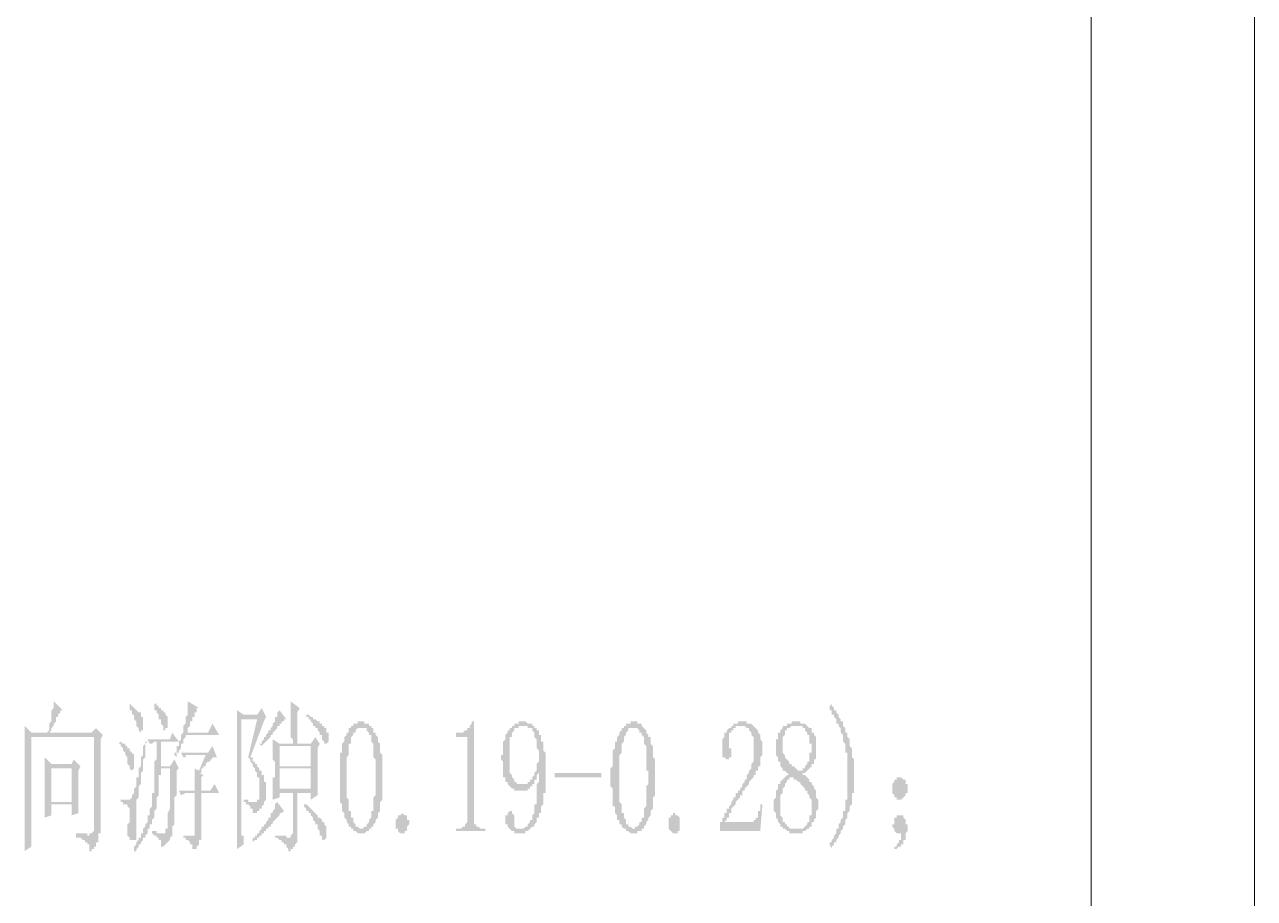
# Model space of a CAD drawing. Header units: millimetres. Extents: x 0 to 275, y 0 to 194.
# Drawn here: x 240.41 to 275.34, y 75.22 to 100.02 of the extents above; entities that cross this region are included whole.
import ezdxf

# ---------------------------------------------------------------- set-up
doc = ezdxf.new("R2010")
doc.units = ezdxf.units.MM

msp = doc.modelspace()

# ---------------------------------------------------------------- hatches: boundary and pattern name
h = msp.add_hatch(color=0)
h.paths.add_polyline_path([(241.173, 78.909333), (241.7445, 78.909333), (241.7445, 77.956833), (241.173, 77.956833)])
h.paths.add_polyline_path([(241.8715, 77.067833), (241.8715, 76.940833), (241.935, 76.940833), (241.9985, 76.940833), (242.062, 76.877333), (242.1255, 76.877333), (242.1255, 76.813833), (242.189, 76.813833), (242.189, 76.750333), (242.2525, 76.750333), (242.2525, 76.686833), (242.2525, 76.623333), (242.2525, 76.559833), (242.316, 76.559833), (242.316, 76.623333), (242.3795, 76.623333), (242.3795, 76.686833), (242.443, 76.686833), (242.443, 76.750333), (242.443, 76.813833), (242.5065, 76.813833), (242.5065, 76.877333), (242.5065, 76.940833), (242.5065, 77.004333), (242.5065, 77.067833), (242.57, 77.067833), (242.57, 77.131333), (242.57, 79.734833), (242.6335, 79.861833), (242.443, 80.052333), (242.316, 79.925333), (241.1095, 79.925333), (241.173, 79.988833), (241.173, 80.052333), (241.2365, 80.115833), (241.2365, 80.179333), (241.3, 80.242833), (241.3, 80.306333), (241.3, 80.369833), (241.3635, 80.369833), (241.3635, 80.433333), (241.427, 80.496833), (241.427, 80.560333), (241.4905, 80.560333), (241.2365, 80.814333), (241.2365, 80.750833), (241.2365, 80.687333), (241.2365, 80.623833), (241.173, 80.560333), (241.173, 80.496833), (241.173, 80.433333), (241.173, 80.369833), (241.173, 80.306333), (241.173, 80.242833), (241.1095, 80.179333), (241.1095, 80.115833), (241.1095, 80.052333), (241.1095, 79.988833), (241.046, 79.925333), (240.6015, 79.925333), (240.411, 80.115833), (240.411, 80.052333), (240.411, 79.988833), (240.411, 79.925333), (240.411, 79.861833), (240.411, 79.798333), (240.411, 79.734833), (240.411, 79.671333), (240.411, 79.607833), (240.411, 79.544333), (240.411, 79.480833), (240.411, 79.417333), (240.411, 79.353833), (240.411, 77.385333), (240.411, 77.321833), (240.411, 77.258333), (240.411, 77.194833), (240.411, 77.131333), (240.411, 77.067833), (240.411, 77.004333), (240.411, 76.940833), (240.411, 76.877333), (240.411, 76.813833), (240.411, 76.750333), (240.411, 76.686833), (240.411, 76.623333), (240.411, 76.559833), (240.6015, 76.686833), (240.6015, 79.798333), (242.3795, 79.798333), (242.3795, 77.258333), (242.3795, 77.194833), (242.3795, 77.131333), (242.316, 77.067833), (242.2525, 77.067833), (242.2525, 77.004333), (242.189, 77.004333), (242.189, 77.067833), (242.1255, 77.067833), (242.062, 77.067833), (241.9985, 77.067833), (241.935, 77.067833)])
h.paths.add_polyline_path([(241.935, 78.083833), (241.935, 78.845833), (241.9985, 78.972833), (241.808, 79.163333), (241.7445, 79.036333), (241.173, 79.036333), (240.9825, 79.226833), (240.9825, 79.163333), (240.9825, 79.099833), (240.9825, 79.036333), (240.9825, 78.972833), (240.9825, 78.909333), (240.9825, 78.845833), (240.9825, 78.782333), (240.9825, 78.718833), (240.9825, 78.655333), (240.9825, 78.591833), (240.9825, 78.528333), (240.9825, 78.464833), (240.9825, 78.401333), (240.9825, 78.337833), (240.9825, 78.274333), (240.9825, 78.210833), (240.9825, 78.147333), (240.9825, 78.083833), (240.9825, 78.020333), (240.9825, 77.956833), (240.9825, 77.893333), (240.9825, 77.829833), (240.9825, 77.766333), (240.9825, 77.702833), (240.9825, 77.639333), (240.9825, 77.575833), (240.9825, 77.512333), (241.173, 77.575833), (241.173, 77.893333), (241.7445, 77.893333), (241.7445, 77.575833), (241.935, 77.639333), (241.935, 77.702833), (241.935, 77.766333), (241.935, 77.829833), (241.935, 77.893333), (241.935, 77.956833), (241.935, 78.020333)])
h = msp.add_hatch(color=0)
h.paths.add_polyline_path([(244.094, 80.687333), (244.094, 80.623833), (244.094, 80.560333), (244.1575, 80.560333), (244.1575, 80.496833), (244.221, 80.433333), (244.221, 80.369833), (244.221, 80.306333), (244.2845, 80.306333), (244.2845, 80.242833), (244.2845, 80.179333), (244.348, 80.115833), (244.348, 80.052333), (244.348, 79.988833), (244.4115, 79.988833), (244.4115, 80.052333), (244.475, 80.052333), (244.475, 80.115833), (244.475, 80.179333), (244.475, 80.242833), (244.475, 80.306333), (244.475, 80.369833), (244.4115, 80.433333), (244.4115, 80.496833), (244.348, 80.496833), (244.348, 80.560333), (244.2845, 80.560333), (244.2845, 80.623833), (244.221, 80.623833), (244.221, 80.687333), (244.1575, 80.687333), (244.1575, 80.750833), (244.094, 80.750833)])
h.paths.add_polyline_path([(244.602, 79.925333), (244.5385, 79.734833), (243.9035, 79.734833), (243.967, 79.607833), (244.0305, 79.607833), (244.094, 79.671333), (244.1575, 79.671333), (244.1575, 79.607833), (244.1575, 79.544333), (244.1575, 79.480833), (244.1575, 79.417333), (244.1575, 79.353833), (244.1575, 79.290333), (244.1575, 79.226833), (244.1575, 79.163333), (244.094, 79.099833), (244.094, 79.036333), (244.094, 78.972833), (244.094, 78.909333), (244.094, 78.845833), (244.094, 78.782333), (244.094, 78.718833), (244.094, 78.655333), (244.094, 78.591833), (244.094, 78.528333), (244.094, 78.464833), (244.094, 78.401333), (244.094, 78.337833), (244.094, 78.274333), (244.094, 78.210833), (244.0305, 78.210833), (244.0305, 78.147333), (244.0305, 78.083833), (244.0305, 78.020333), (244.0305, 77.956833), (244.0305, 77.893333), (244.0305, 77.829833), (243.967, 77.766333), (243.967, 77.702833), (243.967, 77.639333), (243.967, 77.575833), (243.9035, 77.575833), (243.9035, 77.512333), (243.9035, 77.448833), (243.9035, 77.385333), (243.84, 77.321833), (243.84, 77.258333), (243.7765, 77.194833), (243.7765, 77.131333), (243.7765, 77.067833), (243.713, 77.067833), (243.713, 77.004333), (243.713, 76.940833), (243.6495, 76.940833), (243.6495, 76.877333), (243.586, 76.813833), (243.586, 76.750333), (243.5225, 76.686833), (243.5225, 76.623333), (243.5225, 76.559833), (243.586, 76.559833), (243.586, 76.623333), (243.6495, 76.686833), (243.6495, 76.750333), (243.713, 76.750333), (243.713, 76.813833), (243.7765, 76.877333), (243.7765, 76.940833), (243.84, 76.940833), (243.84, 77.004333), (243.9035, 77.067833), (243.9035, 77.131333), (243.9035, 77.194833), (243.967, 77.194833), (243.967, 77.258333), (243.967, 77.321833), (244.0305, 77.321833), (244.0305, 77.385333), (244.0305, 77.448833), (244.094, 77.512333), (244.094, 77.575833), (244.094, 77.639333), (244.094, 77.702833), (244.1575, 77.766333), (244.1575, 77.829833), (244.1575, 77.893333), (244.1575, 77.956833), (244.1575, 78.020333), (244.1575, 78.083833), (244.221, 78.147333), (244.221, 78.210833), (244.221, 78.274333), (244.221, 78.337833), (244.221, 78.401333), (244.221, 78.464833), (244.221, 78.528333), (244.221, 78.591833), (244.221, 78.655333), (244.221, 78.718833), (244.2845, 78.718833), (244.2845, 78.782333), (244.2845, 78.845833), (244.2845, 78.909333), (244.5385, 78.909333), (244.5385, 78.845833), (244.5385, 78.782333), (244.5385, 78.718833), (244.5385, 78.655333), (244.5385, 78.591833), (244.5385, 78.528333), (244.5385, 78.464833), (244.5385, 78.401333), (244.5385, 78.337833), (244.5385, 78.274333), (244.5385, 78.210833), (244.5385, 78.147333), (244.5385, 78.083833), (244.5385, 78.020333), (244.5385, 77.956833), (244.5385, 77.893333), (244.5385, 77.829833), (244.5385, 77.766333), (244.475, 77.639333), (244.475, 77.575833), (244.475, 77.512333), (244.475, 77.448833), (244.475, 77.385333), (244.475, 77.321833), (244.475, 77.258333), (244.475, 77.194833), (244.4115, 77.194833), (244.4115, 77.131333), (244.4115, 77.067833), (244.348, 77.067833), (244.2845, 77.067833), (244.221, 77.067833), (244.1575, 77.067833), (244.1575, 77.131333), (244.094, 77.131333), (244.0305, 77.131333), (244.0305, 77.067833), (244.094, 77.004333), (244.1575, 77.004333), (244.1575, 76.940833), (244.221, 76.940833), (244.221, 76.877333), (244.2845, 76.877333), (244.2845, 76.813833), (244.2845, 76.750333), (244.2845, 76.686833), (244.348, 76.686833), (244.4115, 76.750333), (244.475, 76.813833), (244.5385, 76.877333), (244.5385, 76.940833), (244.602, 77.004333), (244.602, 77.067833), (244.602, 77.131333), (244.602, 77.194833), (244.602, 77.258333), (244.6655, 77.321833), (244.6655, 77.385333), (244.6655, 77.448833), (244.6655, 77.512333), (244.6655, 77.575833), (244.6655, 77.639333), (244.6655, 77.702833), (244.6655, 77.766333), (244.6655, 77.829833), (244.6655, 77.893333), (244.6655, 77.956833), (244.6655, 78.020333), (244.6655, 78.083833), (244.729, 78.147333), (244.729, 78.210833), (244.729, 78.274333), (244.729, 78.401333), (244.729, 78.464833), (244.729, 78.528333), (244.729, 78.591833), (244.729, 78.655333), (244.729, 78.718833), (244.729, 78.845833), (244.7925, 78.909333), (244.6655, 79.163333), (244.5385, 78.972833), (244.2845, 78.972833), (244.2845, 79.036333), (244.2845, 79.099833), (244.2845, 79.163333), (244.2845, 79.226833), (244.2845, 79.290333), (244.2845, 79.353833), (244.2845, 79.417333), (244.2845, 79.480833), (244.2845, 79.544333), (244.2845, 79.607833), (244.2845, 79.671333), (244.7925, 79.671333)])
h.paths.add_polyline_path([(244.9195, 77.004333), (244.9195, 76.940833), (244.983, 76.940833), (244.983, 76.877333), (245.0465, 76.877333), (245.11, 76.813833), (245.11, 76.750333), (245.1735, 76.750333), (245.1735, 76.686833), (245.1735, 76.623333), (245.237, 76.623333), (245.3005, 76.623333), (245.3005, 76.686833), (245.364, 76.750333), (245.364, 76.813833), (245.364, 76.877333), (245.4275, 76.877333), (245.4275, 76.940833), (245.4275, 77.004333), (245.4275, 77.067833), (245.4275, 78.210833), (245.9355, 78.210833), (245.8085, 78.464833), (245.6815, 78.274333), (245.4275, 78.274333), (245.4275, 78.655333), (245.491, 78.718833), (245.364, 78.782333), (245.4275, 78.782333), (245.4275, 78.845833), (245.4275, 78.909333), (245.491, 78.909333), (245.491, 78.972833), (245.5545, 78.972833), (245.5545, 79.036333), (245.618, 79.099833), (245.6815, 79.099833), (245.6815, 79.163333), (245.745, 79.163333), (245.745, 79.226833), (245.8085, 79.226833), (245.872, 79.226833), (245.745, 79.544333), (245.618, 79.353833), (244.856, 79.353833), (244.9195, 79.226833), (244.983, 79.226833), (244.983, 79.290333), (245.0465, 79.290333), (245.11, 79.290333), (245.1735, 79.290333), (245.5545, 79.290333), (245.364, 78.845833), (245.237, 78.909333), (245.237, 78.845833), (245.237, 78.782333), (245.237, 78.718833), (245.237, 78.655333), (245.237, 78.591833), (245.237, 78.528333), (245.237, 78.464833), (245.237, 78.401333), (245.237, 78.337833), (245.237, 78.274333), (244.7925, 78.274333), (244.856, 78.147333), (244.983, 78.210833), (245.237, 78.210833), (245.237, 77.131333), (245.237, 77.067833), (245.237, 77.004333), (245.1735, 77.004333), (245.11, 77.004333), (245.0465, 77.004333), (244.983, 77.004333)])
h.paths.add_polyline_path([(244.6655, 79.290333), (244.729, 79.226833), (244.729, 79.290333), (244.729, 79.353833), (244.7925, 79.353833), (244.7925, 79.417333), (244.856, 79.480833), (244.856, 79.544333), (244.856, 79.607833), (244.9195, 79.607833), (244.9195, 79.671333), (244.9195, 79.734833), (244.983, 79.798333), (244.983, 79.861833), (245.9355, 79.861833), (245.745, 80.179333), (245.618, 79.925333), (245.0465, 79.925333), (245.0465, 79.988833), (245.0465, 80.052333), (245.11, 80.115833), (245.11, 80.179333), (245.11, 80.242833), (245.1735, 80.242833), (245.1735, 80.306333), (245.1735, 80.369833), (245.237, 80.369833), (245.237, 80.433333), (245.237, 80.496833), (245.3005, 80.496833), (245.3005, 80.560333), (245.3005, 80.623833), (245.364, 80.623833), (245.0465, 80.814333), (245.0465, 80.750833), (245.0465, 80.687333), (245.0465, 80.623833), (245.0465, 80.560333), (245.0465, 80.496833), (245.0465, 80.433333), (244.983, 80.369833), (244.983, 80.306333), (244.983, 80.242833), (244.983, 80.179333), (244.9195, 80.115833), (244.9195, 80.052333), (244.9195, 79.988833), (244.9195, 79.925333), (244.856, 79.861833), (244.856, 79.798333), (244.856, 79.734833), (244.7925, 79.671333), (244.7925, 79.607833), (244.7925, 79.544333), (244.729, 79.544333), (244.729, 79.480833), (244.729, 79.417333), (244.729, 79.353833), (244.6655, 79.353833)])
h.paths.add_polyline_path([(243.9035, 79.671333), (243.84, 79.671333), (243.84, 79.607833), (243.7765, 79.544333), (243.7765, 79.417333), (243.7765, 79.353833), (243.7765, 79.290333), (243.713, 79.226833), (243.713, 79.163333), (243.713, 79.099833), (243.713, 79.036333), (243.713, 78.972833), (243.6495, 78.909333), (243.6495, 78.845833), (243.6495, 78.782333), (243.6495, 78.718833), (243.6495, 78.655333), (243.586, 78.655333), (243.586, 78.591833), (243.586, 78.528333), (243.586, 78.464833), (243.586, 78.401333), (243.5225, 78.337833), (243.5225, 78.274333), (243.5225, 78.210833), (243.459, 78.147333), (243.459, 78.083833), (243.3955, 78.020333), (243.332, 78.020333), (243.2685, 78.020333), (243.205, 78.020333), (243.1415, 78.020333), (243.1415, 77.956833), (243.205, 77.956833), (243.205, 77.893333), (243.2685, 77.893333), (243.332, 77.893333), (243.332, 77.829833), (243.3955, 77.766333), (243.3955, 77.702833), (243.3955, 77.639333), (243.3955, 77.575833), (243.3955, 77.512333), (243.3955, 77.448833), (243.3955, 77.385333), (243.332, 77.321833), (243.332, 77.258333), (243.332, 77.194833), (243.332, 77.131333), (243.332, 77.067833), (243.332, 77.004333), (243.3955, 76.940833), (243.3955, 76.877333), (243.459, 76.877333), (243.5225, 76.877333), (243.586, 76.877333), (243.586, 76.940833), (243.586, 77.004333), (243.586, 77.067833), (243.586, 77.131333), (243.586, 77.194833), (243.586, 77.258333), (243.586, 77.321833), (243.586, 77.385333), (243.586, 77.448833), (243.586, 77.512333), (243.586, 77.575833), (243.586, 77.639333), (243.586, 77.702833), (243.586, 77.766333), (243.586, 77.829833), (243.586, 77.893333), (243.586, 77.956833), (243.586, 78.020333), (243.6495, 78.083833), (243.6495, 78.147333), (243.6495, 78.210833), (243.6495, 78.274333), (243.6495, 78.337833), (243.6495, 78.401333), (243.713, 78.464833), (243.713, 78.528333), (243.713, 78.591833), (243.713, 78.655333), (243.713, 78.718833), (243.713, 78.782333), (243.7765, 78.845833), (243.7765, 78.909333), (243.7765, 78.972833), (243.7765, 79.036333), (243.7765, 79.099833), (243.7765, 79.163333), (243.84, 79.226833), (243.84, 79.290333), (243.84, 79.353833), (243.84, 79.417333), (243.84, 79.480833), (243.84, 79.607833)])
h.paths.add_polyline_path([(243.1415, 79.671333), (243.078, 79.607833), (243.1415, 79.607833), (243.1415, 79.544333), (243.205, 79.480833), (243.205, 79.417333), (243.2685, 79.353833), (243.2685, 79.290333), (243.332, 79.226833), (243.332, 79.163333), (243.332, 79.099833), (243.332, 79.036333), (243.3955, 78.972833), (243.3955, 78.909333), (243.459, 78.845833), (243.5225, 78.909333), (243.5225, 78.972833), (243.5225, 79.036333), (243.5225, 79.099833), (243.5225, 79.163333), (243.5225, 79.226833), (243.5225, 79.290333), (243.459, 79.353833), (243.3955, 79.417333), (243.3955, 79.480833), (243.332, 79.480833), (243.332, 79.544333), (243.2685, 79.544333), (243.2685, 79.607833), (243.205, 79.607833)])
h.paths.add_polyline_path([(243.3955, 80.750833), (243.3955, 80.687333), (243.3955, 80.623833), (243.3955, 80.560333), (243.459, 80.560333), (243.459, 80.496833), (243.459, 80.433333), (243.5225, 80.433333), (243.5225, 80.369833), (243.5225, 80.306333), (243.586, 80.242833), (243.586, 80.179333), (243.586, 80.115833), (243.6495, 80.052333), (243.6495, 79.988833), (243.713, 79.925333), (243.713, 79.988833), (243.7765, 79.988833), (243.7765, 80.052333), (243.7765, 80.115833), (243.7765, 80.179333), (243.7765, 80.242833), (243.7765, 80.306333), (243.7765, 80.369833), (243.713, 80.369833), (243.713, 80.433333), (243.713, 80.496833), (243.6495, 80.496833), (243.586, 80.560333), (243.5225, 80.623833), (243.459, 80.687333)])
h = msp.add_hatch(color=0)
h.paths.add_polyline_path([(246.761, 79.226833), (246.8245, 79.163333), (246.8245, 79.099833), (246.888, 79.036333), (246.888, 78.972833), (246.9515, 78.909333), (246.9515, 78.845833), (247.015, 78.782333), (247.015, 78.718833), (247.015, 78.655333), (247.0785, 78.655333), (247.0785, 78.591833), (247.0785, 78.528333), (247.0785, 78.464833), (247.0785, 78.401333), (247.0785, 78.337833), (247.0785, 78.274333), (247.0785, 78.210833), (247.0785, 78.147333), (247.0785, 78.083833), (247.0785, 78.020333), (247.015, 78.020333), (247.015, 77.956833), (246.9515, 77.956833), (246.888, 77.956833), (246.8245, 77.956833), (246.761, 77.956833), (246.761, 78.020333), (246.6975, 78.020333), (246.634, 78.020333), (246.634, 77.956833), (246.6975, 77.956833), (246.6975, 77.893333), (246.761, 77.893333), (246.8245, 77.829833), (246.8245, 77.766333), (246.888, 77.766333), (246.888, 77.702833), (246.888, 77.639333), (246.9515, 77.639333), (247.015, 77.639333), (247.015, 77.702833), (247.0785, 77.702833), (247.0785, 77.766333), (247.142, 77.766333), (247.142, 77.829833), (247.2055, 77.893333), (247.2055, 77.956833), (247.269, 78.020333), (247.269, 78.083833), (247.269, 78.147333), (247.269, 78.210833), (247.269, 78.274333), (247.269, 78.337833), (247.269, 78.401333), (247.269, 78.464833), (247.269, 78.528333), (247.2055, 78.528333), (247.2055, 78.591833), (247.2055, 78.655333), (247.2055, 78.718833), (247.142, 78.718833), (247.142, 78.782333), (247.142, 78.845833), (247.0785, 78.845833), (247.0785, 78.909333), (247.015, 78.972833), (247.015, 79.036333), (246.9515, 79.036333), (246.9515, 79.099833), (246.888, 79.099833), (246.888, 79.163333), (246.888, 79.226833), (246.8245, 79.226833), (247.2055, 80.242833), (247.269, 80.369833), (247.142, 80.623833), (247.015, 80.433333), (246.634, 80.433333), (246.4435, 80.560333), (246.4435, 80.496833), (246.4435, 80.433333), (246.4435, 80.369833), (246.4435, 80.306333), (246.4435, 80.242833), (246.4435, 80.179333), (246.4435, 80.115833), (246.4435, 80.052333), (246.4435, 79.988833), (246.4435, 79.925333), (246.4435, 79.861833), (246.4435, 79.798333), (246.4435, 79.734833), (246.4435, 79.671333), (246.4435, 79.607833), (246.4435, 79.544333), (246.4435, 79.480833), (246.4435, 79.417333), (246.4435, 79.353833), (246.4435, 79.290333), (246.4435, 79.226833), (246.4435, 79.163333), (246.4435, 79.099833), (246.4435, 79.036333), (246.4435, 78.972833), (246.4435, 78.909333), (246.4435, 78.845833), (246.4435, 78.782333), (246.4435, 78.718833), (246.4435, 78.655333), (246.4435, 78.591833), (246.4435, 78.528333), (246.4435, 78.464833), (246.4435, 78.401333), (246.4435, 78.337833), (246.4435, 78.274333), (246.4435, 78.210833), (246.4435, 78.147333), (246.4435, 78.083833), (246.4435, 78.020333), (246.4435, 77.956833), (246.4435, 77.893333), (246.4435, 77.829833), (246.4435, 77.766333), (246.4435, 77.702833), (246.4435, 77.639333), (246.4435, 77.575833), (246.4435, 77.512333), (246.4435, 77.448833), (246.4435, 77.385333), (246.4435, 77.321833), (246.4435, 77.258333), (246.4435, 77.194833), (246.4435, 77.131333), (246.4435, 77.067833), (246.4435, 77.004333), (246.4435, 76.940833), (246.4435, 76.877333), (246.4435, 76.813833), (246.4435, 76.750333), (246.4435, 76.686833), (246.4435, 76.623333), (246.634, 76.750333), (246.634, 76.813833), (246.634, 76.877333), (246.634, 76.940833), (246.634, 77.004333), (246.5705, 77.004333), (246.5705, 77.067833), (246.5705, 77.131333), (246.5705, 77.194833), (246.5705, 77.258333), (246.5705, 77.321833), (246.5705, 77.385333), (246.5705, 77.448833), (246.5705, 77.512333), (246.5705, 80.306333), (247.015, 80.306333)])
h.paths.add_polyline_path([(247.8405, 80.306333), (247.65, 80.560333), (247.5865, 80.496833), (247.5865, 80.433333), (247.5865, 80.369833), (247.523, 80.369833), (247.523, 80.306333), (247.523, 80.242833), (247.4595, 80.179333), (247.4595, 80.115833), (247.396, 80.052333), (247.396, 79.988833), (247.3325, 79.988833), (247.3325, 79.925333), (247.269, 79.861833), (247.269, 79.798333), (247.2055, 79.798333), (247.2055, 79.734833), (247.142, 79.671333), (247.142, 79.607833), (247.0785, 79.607833), (247.142, 79.544333), (247.2055, 79.607833), (247.269, 79.671333), (247.3325, 79.734833), (247.396, 79.798333), (247.396, 79.861833), (247.4595, 79.861833), (247.4595, 79.925333), (247.523, 79.988833), (247.5865, 80.052333), (247.5865, 80.115833), (247.65, 80.115833), (247.65, 80.179333), (247.7135, 80.179333), (247.7135, 80.242833), (247.777, 80.242833), (247.777, 80.306333)])
h.paths.add_polyline_path([(247.65, 79.544333), (248.539, 79.544333), (248.539, 78.972833), (247.65, 78.972833)])
h.paths.add_polyline_path([(247.65, 78.909333), (248.539, 78.909333), (248.539, 78.337833), (247.65, 78.337833)])
h.paths.add_polyline_path([(247.5865, 77.956833), (247.523, 77.893333), (247.523, 77.829833), (247.523, 77.766333), (247.4595, 77.702833), (247.4595, 77.639333), (247.396, 77.639333), (247.396, 77.575833), (247.396, 77.512333), (247.3325, 77.512333), (247.3325, 77.448833), (247.269, 77.385333), (247.269, 77.321833), (247.2055, 77.321833), (247.2055, 77.258333), (247.142, 77.258333), (247.142, 77.194833), (247.0785, 77.131333), (247.0785, 77.067833), (247.015, 77.067833), (247.015, 77.004333), (246.9515, 77.004333), (246.9515, 76.940833), (246.888, 76.940833), (246.888, 76.877333), (246.888, 76.813833), (246.9515, 76.877333), (247.015, 76.877333), (247.015, 76.940833), (247.0785, 76.940833), (247.0785, 77.004333), (247.142, 77.004333), (247.142, 77.067833), (247.2055, 77.067833), (247.2055, 77.131333), (247.269, 77.131333), (247.269, 77.194833), (247.3325, 77.194833), (247.3325, 77.258333), (247.396, 77.258333), (247.396, 77.321833), (247.4595, 77.321833), (247.4595, 77.385333), (247.523, 77.448833), (247.5865, 77.512333), (247.65, 77.575833), (247.65, 77.639333), (247.7135, 77.639333), (247.777, 77.702833)])
h.paths.add_polyline_path([(248.3485, 77.829833), (248.412, 77.766333), (248.412, 77.702833), (248.4755, 77.702833), (248.4755, 77.639333), (248.539, 77.639333), (248.539, 77.575833), (248.6025, 77.512333), (248.6025, 77.448833), (248.666, 77.385333), (248.666, 77.321833), (248.7295, 77.321833), (248.7295, 77.258333), (248.7295, 77.194833), (248.793, 77.131333), (248.793, 77.067833), (248.793, 77.004333), (248.8565, 77.004333), (248.8565, 76.940833), (248.8565, 76.877333), (248.92, 76.877333), (248.9835, 76.940833), (248.9835, 77.004333), (248.9835, 77.067833), (248.9835, 77.131333), (248.9835, 77.194833), (248.9835, 77.258333), (248.92, 77.321833), (248.92, 77.385333), (248.8565, 77.385333), (248.8565, 77.448833), (248.793, 77.512333), (248.7295, 77.512333), (248.7295, 77.575833), (248.666, 77.639333), (248.6025, 77.702833), (248.539, 77.766333), (248.4755, 77.829833), (248.412, 77.893333), (248.3485, 77.893333)])
h.paths.add_polyline_path([(248.412, 80.369833), (248.4755, 80.369833), (248.4755, 80.306333), (248.539, 80.306333), (248.539, 80.242833), (248.6025, 80.179333), (248.6025, 80.115833), (248.666, 80.115833), (248.666, 80.052333), (248.7295, 80.052333), (248.7295, 79.988833), (248.793, 79.925333), (248.793, 79.861833), (248.8565, 79.861833), (248.8565, 79.798333), (248.8565, 79.734833), (248.92, 79.671333), (248.92, 79.607833), (248.9835, 79.607833), (249.047, 79.671333), (249.047, 79.734833), (249.047, 79.798333), (249.047, 79.861833), (249.047, 79.925333), (248.9835, 79.925333), (248.9835, 79.988833), (248.9835, 80.052333), (248.92, 80.052333), (248.92, 80.115833), (248.8565, 80.115833), (248.8565, 80.179333), (248.793, 80.179333), (248.793, 80.242833), (248.7295, 80.242833), (248.666, 80.306333), (248.6025, 80.306333), (248.6025, 80.369833), (248.539, 80.369833), (248.4755, 80.433333), (248.412, 80.433333)])
h.paths.add_polyline_path([(247.523, 76.940833), (247.5865, 76.940833), (247.65, 76.877333), (247.7135, 76.877333), (247.7135, 76.813833), (247.777, 76.813833), (247.777, 76.750333), (247.8405, 76.750333), (247.8405, 76.686833), (247.904, 76.623333), (247.904, 76.559833), (247.9675, 76.559833), (247.9675, 76.623333), (248.031, 76.623333), (248.031, 76.686833), (248.0945, 76.686833), (248.0945, 76.750333), (248.158, 76.813833), (248.158, 76.877333), (248.158, 76.940833), (248.158, 77.004333), (248.158, 78.210833), (248.539, 78.210833), (248.539, 78.020333), (248.7295, 78.147333), (248.7295, 78.210833), (248.7295, 78.274333), (248.7295, 78.337833), (248.7295, 78.401333), (248.7295, 78.464833), (248.7295, 78.528333), (248.7295, 78.591833), (248.7295, 78.655333), (248.7295, 78.718833), (248.7295, 78.782333), (248.7295, 78.845833), (248.7295, 78.909333), (248.7295, 78.972833), (248.7295, 79.036333), (248.7295, 79.099833), (248.7295, 79.163333), (248.7295, 79.226833), (248.7295, 79.290333), (248.7295, 79.353833), (248.7295, 79.417333), (248.7295, 79.480833), (248.793, 79.607833), (248.666, 79.798333), (248.539, 79.607833), (248.158, 79.607833), (248.158, 80.496833), (248.2215, 80.623833), (247.9675, 80.814333), (247.9675, 80.750833), (247.9675, 80.687333), (247.9675, 80.623833), (247.9675, 80.560333), (247.9675, 80.496833), (247.9675, 80.433333), (247.9675, 80.369833), (247.9675, 80.306333), (247.9675, 80.242833), (247.9675, 80.179333), (247.9675, 80.115833), (247.9675, 80.052333), (247.9675, 79.988833), (247.9675, 79.925333), (247.9675, 79.861833), (247.9675, 79.798333), (248.031, 79.734833), (248.031, 79.671333), (248.031, 79.607833), (247.65, 79.607833), (247.4595, 79.734833), (247.4595, 79.671333), (247.4595, 79.607833), (247.4595, 79.544333), (247.4595, 79.480833), (247.4595, 79.417333), (247.4595, 79.353833), (247.4595, 79.290333), (247.4595, 79.226833), (247.4595, 79.163333), (247.523, 79.099833), (247.523, 79.036333), (247.523, 78.972833), (247.523, 78.909333), (247.523, 78.845833), (247.523, 78.782333), (247.523, 78.718833), (247.523, 78.655333), (247.4595, 78.655333), (247.4595, 78.591833), (247.4595, 78.528333), (247.4595, 78.464833), (247.4595, 78.401333), (247.4595, 78.337833), (247.4595, 78.274333), (247.4595, 78.210833), (247.4595, 78.147333), (247.4595, 78.083833), (247.4595, 78.020333), (247.65, 78.083833), (247.65, 78.210833), (248.031, 78.210833), (248.031, 77.067833), (247.9675, 77.004333), (247.9675, 76.940833), (247.904, 76.940833), (247.8405, 76.940833), (247.8405, 77.004333), (247.777, 77.004333), (247.7135, 77.004333), (247.65, 77.004333), (247.5865, 77.004333), (247.523, 77.004333)])
h = msp.add_hatch(color=0)
h.dxf.hatch_style = 2
h.paths.add_polyline_path([(263.271, 80.687333), (263.3345, 80.750833), (263.3345, 80.687333), (263.398, 80.623833), (263.398, 80.560333), (263.4615, 80.560333), (263.4615, 80.496833), (263.525, 80.433333), (263.525, 80.369833), (263.5885, 80.306333), (263.5885, 80.242833), (263.652, 80.242833), (263.652, 80.179333), (263.652, 80.115833), (263.7155, 80.052333), (263.7155, 79.988833), (263.7155, 79.925333), (263.779, 79.925333), (263.779, 79.861833), (263.779, 79.798333), (263.8425, 79.734833), (263.8425, 79.671333), (263.8425, 79.607833), (263.8425, 79.544333), (263.906, 79.480833), (263.906, 79.417333), (263.906, 79.353833), (263.906, 79.290333), (263.906, 79.226833), (263.9695, 79.163333), (263.9695, 79.099833), (263.9695, 79.036333), (263.9695, 78.972833), (263.9695, 78.909333), (263.9695, 78.845833), (263.9695, 78.782333), (263.9695, 78.718833), (263.9695, 78.655333), (263.9695, 78.591833), (263.9695, 78.528333), (263.9695, 78.464833), (263.9695, 78.401333), (263.9695, 78.337833), (263.9695, 78.274333), (263.9695, 78.210833), (263.906, 78.210833), (263.906, 78.147333), (263.906, 78.083833), (263.906, 78.020333), (263.906, 77.956833), (263.906, 77.893333), (263.8425, 77.829833), (263.8425, 77.766333), (263.8425, 77.702833), (263.779, 77.639333), (263.779, 77.575833), (263.779, 77.512333), (263.7155, 77.448833), (263.7155, 77.385333), (263.7155, 77.321833), (263.652, 77.258333), (263.652, 77.194833), (263.5885, 77.131333), (263.5885, 77.067833), (263.525, 77.004333), (263.525, 76.940833), (263.4615, 76.877333), (263.4615, 76.813833), (263.398, 76.813833), (263.398, 76.750333), (263.3345, 76.686833), (263.3345, 76.623333), (263.271, 76.750333), (263.271, 76.813833), (263.3345, 76.813833), (263.3345, 76.877333), (263.398, 76.940833), (263.398, 77.004333), (263.4615, 77.067833), (263.4615, 77.131333), (263.4615, 77.194833), (263.525, 77.194833), (263.525, 77.258333), (263.525, 77.321833), (263.5885, 77.385333), (263.5885, 77.448833), (263.652, 77.512333), (263.652, 77.575833), (263.652, 77.639333), (263.652, 77.702833), (263.7155, 77.702833), (263.7155, 77.766333), (263.7155, 77.829833), (263.7155, 77.893333), (263.7155, 77.956833), (263.7155, 78.020333), (263.779, 78.020333), (263.779, 78.083833), (263.779, 78.147333), (263.779, 78.210833), (263.779, 78.274333), (263.779, 78.337833), (263.779, 78.401333), (263.779, 78.464833), (263.779, 78.528333), (263.779, 78.591833), (263.779, 78.655333), (263.779, 78.718833), (263.779, 78.782333), (263.779, 78.845833), (263.779, 78.909333), (263.779, 78.972833), (263.779, 79.036333), (263.779, 79.099833), (263.779, 79.163333), (263.779, 79.226833), (263.779, 79.290333), (263.779, 79.353833), (263.7155, 79.353833), (263.7155, 79.417333), (263.7155, 79.480833), (263.7155, 79.544333), (263.7155, 79.607833), (263.652, 79.671333), (263.652, 79.734833), (263.652, 79.798333), (263.652, 79.861833), (263.5885, 79.925333), (263.5885, 79.988833), (263.5885, 80.052333), (263.525, 80.115833), (263.525, 80.179333), (263.4615, 80.179333), (263.4615, 80.242833), (263.4615, 80.306333), (263.398, 80.369833), (263.398, 80.433333), (263.3345, 80.433333), (263.3345, 80.496833), (263.3345, 80.560333), (263.271, 80.560333), (263.271, 80.623833)])
h = msp.add_hatch(color=0)
h.paths.add_polyline_path([(249.9995, 80.052333), (249.936, 80.052333), (249.8725, 80.052333), (249.809, 79.988833), (249.809, 79.925333), (249.7455, 79.925333), (249.7455, 79.861833), (249.682, 79.798333), (249.682, 79.734833), (249.682, 79.671333), (249.682, 79.607833), (249.6185, 79.607833), (249.6185, 79.544333), (249.6185, 79.480833), (249.6185, 79.417333), (249.6185, 79.353833), (249.6185, 79.290333), (249.555, 79.226833), (249.555, 79.163333), (249.555, 79.099833), (249.555, 79.036333), (249.555, 78.972833), (249.555, 78.909333), (249.555, 78.845833), (249.555, 78.782333), (249.555, 78.718833), (249.555, 78.655333), (249.555, 78.591833), (249.555, 78.528333), (249.555, 78.464833), (249.555, 78.401333), (249.555, 78.337833), (249.555, 78.274333), (249.555, 78.210833), (249.555, 78.147333), (249.555, 78.083833), (249.6185, 78.020333), (249.6185, 77.956833), (249.6185, 77.893333), (249.6185, 77.829833), (249.6185, 77.766333), (249.6185, 77.702833), (249.682, 77.702833), (249.682, 77.639333), (249.682, 77.575833), (249.682, 77.512333), (249.7455, 77.512333), (249.7455, 77.448833), (249.7455, 77.385333), (249.809, 77.321833), (249.809, 77.258333), (249.8725, 77.258333), (249.936, 77.194833), (249.9995, 77.194833), (250.063, 77.258333), (250.1265, 77.258333), (250.1265, 77.321833), (250.19, 77.385333), (250.19, 77.448833), (250.2535, 77.512333), (250.2535, 77.575833), (250.2535, 77.639333), (250.2535, 77.702833), (250.317, 77.702833), (250.317, 77.766333), (250.317, 77.829833), (250.317, 77.893333), (250.317, 77.956833), (250.317, 78.020333), (250.317, 78.083833), (250.3805, 78.147333), (250.3805, 78.210833), (250.3805, 78.274333), (250.3805, 78.337833), (250.3805, 78.401333), (250.3805, 78.464833), (250.3805, 78.528333), (250.3805, 78.591833), (250.3805, 78.655333), (250.3805, 78.718833), (250.3805, 78.782333), (250.3805, 78.845833), (250.3805, 78.909333), (250.3805, 78.972833), (250.3805, 79.036333), (250.3805, 79.099833), (250.3805, 79.163333), (250.317, 79.226833), (250.317, 79.290333), (250.317, 79.353833), (250.317, 79.417333), (250.317, 79.480833), (250.317, 79.544333), (250.317, 79.607833), (250.2535, 79.671333), (250.2535, 79.734833), (250.2535, 79.798333), (250.2535, 79.861833), (250.19, 79.861833), (250.19, 79.925333), (250.1265, 79.988833), (250.1265, 80.052333), (250.063, 80.052333)])
h.paths.add_polyline_path([(249.9995, 77.067833), (249.936, 77.067833), (249.8725, 77.067833), (249.809, 77.131333), (249.7455, 77.131333), (249.7455, 77.194833), (249.682, 77.194833), (249.682, 77.258333), (249.6185, 77.258333), (249.6185, 77.321833), (249.555, 77.385333), (249.555, 77.448833), (249.4915, 77.512333), (249.4915, 77.575833), (249.4915, 77.639333), (249.428, 77.702833), (249.428, 77.766333), (249.428, 77.829833), (249.428, 77.893333), (249.3645, 77.956833), (249.3645, 78.020333), (249.3645, 78.083833), (249.3645, 78.147333), (249.3645, 78.210833), (249.3645, 78.274333), (249.3645, 78.337833), (249.3645, 78.401333), (249.3645, 78.464833), (249.3645, 78.528333), (249.3645, 78.591833), (249.3645, 78.655333), (249.3645, 78.718833), (249.3645, 78.782333), (249.3645, 78.845833), (249.3645, 78.909333), (249.3645, 78.972833), (249.3645, 79.036333), (249.3645, 79.099833), (249.3645, 79.163333), (249.3645, 79.226833), (249.3645, 79.290333), (249.3645, 79.353833), (249.428, 79.353833), (249.428, 79.417333), (249.428, 79.480833), (249.428, 79.544333), (249.428, 79.607833), (249.4915, 79.671333), (249.4915, 79.734833), (249.4915, 79.798333), (249.555, 79.861833), (249.555, 79.925333), (249.6185, 79.925333), (249.6185, 79.988833), (249.6185, 80.052333), (249.682, 80.052333), (249.682, 80.115833), (249.7455, 80.115833), (249.7455, 80.179333), (249.809, 80.179333), (249.8725, 80.179333), (249.8725, 80.242833), (249.936, 80.242833), (249.9995, 80.242833), (250.063, 80.242833), (250.063, 80.179333), (250.1265, 80.179333), (250.19, 80.179333), (250.19, 80.115833), (250.2535, 80.115833), (250.2535, 80.052333), (250.317, 80.052333), (250.317, 79.988833), (250.317, 79.925333), (250.3805, 79.925333), (250.3805, 79.861833), (250.444, 79.798333), (250.444, 79.734833), (250.444, 79.671333), (250.5075, 79.607833), (250.5075, 79.544333), (250.5075, 79.480833), (250.5075, 79.417333), (250.5075, 79.353833), (250.571, 79.290333), (250.571, 79.226833), (250.571, 79.163333), (250.571, 79.099833), (250.571, 79.036333), (250.571, 78.972833), (250.571, 78.909333), (250.571, 78.845833), (250.571, 78.782333), (250.571, 78.718833), (250.571, 78.655333), (250.571, 78.591833), (250.571, 78.528333), (250.571, 78.464833), (250.571, 78.401333), (250.571, 78.337833), (250.571, 78.274333), (250.571, 78.210833), (250.571, 78.147333), (250.571, 78.083833), (250.571, 78.020333), (250.5075, 77.956833), (250.5075, 77.893333), (250.5075, 77.829833), (250.5075, 77.766333), (250.5075, 77.702833), (250.444, 77.639333), (250.444, 77.575833), (250.444, 77.512333), (250.3805, 77.448833), (250.3805, 77.385333), (250.317, 77.321833), (250.317, 77.258333), (250.2535, 77.258333), (250.2535, 77.194833), (250.19, 77.194833), (250.19, 77.131333), (250.1265, 77.131333), (250.063, 77.067833)])
h = msp.add_hatch(color=0)
h.dxf.hatch_style = 2
h.paths.add_polyline_path([(253.1745, 80.242833), (253.1745, 77.512333), (253.1745, 77.448833), (253.1745, 77.385333), (253.1745, 77.321833), (253.238, 77.321833), (253.238, 77.258333), (253.3015, 77.258333), (253.365, 77.194833), (253.4285, 77.194833), (253.492, 77.194833), (253.492, 77.131333), (252.6665, 77.131333), (252.6665, 77.194833), (252.73, 77.194833), (252.7935, 77.194833), (252.857, 77.258333), (252.9205, 77.258333), (252.9205, 77.321833), (252.984, 77.385333), (252.984, 77.448833), (252.984, 77.512333), (252.984, 79.671333), (252.984, 79.734833), (252.984, 79.798333), (252.9205, 79.798333), (252.857, 79.798333), (252.6665, 79.798333), (252.6665, 79.925333), (252.73, 79.925333), (252.7935, 79.925333), (252.857, 79.925333), (252.9205, 79.988833), (252.984, 79.988833), (252.984, 80.052333), (253.0475, 80.052333), (253.0475, 80.115833), (253.111, 80.179333), (253.111, 80.242833)])
h = msp.add_hatch(color=0)
h.paths.add_polyline_path([(254.1905, 79.226833), (254.1905, 79.163333), (254.1905, 79.099833), (254.1905, 79.036333), (254.1905, 78.972833), (254.1905, 78.909333), (254.1905, 78.845833), (254.1905, 78.782333), (254.254, 78.718833), (254.254, 78.655333), (254.3175, 78.591833), (254.3175, 78.528333), (254.381, 78.528333), (254.381, 78.464833), (254.4445, 78.464833), (254.508, 78.464833), (254.5715, 78.464833), (254.635, 78.464833), (254.6985, 78.464833), (254.6985, 78.528333), (254.762, 78.528333), (254.762, 78.591833), (254.8255, 78.591833), (254.8255, 78.655333), (254.889, 78.718833), (254.889, 78.782333), (254.9525, 78.845833), (254.9525, 78.909333), (254.9525, 78.972833), (254.9525, 79.036333), (255.016, 79.099833), (255.016, 79.163333), (255.016, 79.226833), (255.016, 79.290333), (255.016, 79.353833), (255.016, 79.417333), (254.9525, 79.480833), (254.9525, 79.544333), (254.9525, 79.607833), (254.9525, 79.671333), (254.9525, 79.734833), (254.889, 79.798333), (254.889, 79.861833), (254.889, 79.925333), (254.8255, 79.988833), (254.8255, 80.052333), (254.762, 80.052333), (254.6985, 80.052333), (254.6985, 80.115833), (254.635, 80.115833), (254.5715, 80.115833), (254.508, 80.115833), (254.4445, 80.115833), (254.4445, 80.052333), (254.381, 80.052333), (254.3175, 80.052333), (254.3175, 79.988833), (254.254, 79.925333), (254.254, 79.861833), (254.254, 79.798333), (254.1905, 79.798333), (254.1905, 79.734833), (254.1905, 79.671333), (254.1905, 79.607833), (254.1905, 79.544333), (254.1905, 79.480833), (254.1905, 79.417333), (254.1905, 79.353833), (254.1905, 79.290333)])
h.paths.add_polyline_path([(254.508, 78.274333), (254.4445, 78.274333), (254.381, 78.274333), (254.3175, 78.274333), (254.3175, 78.337833), (254.254, 78.337833), (254.1905, 78.401333), (254.127, 78.464833), (254.127, 78.528333), (254.0635, 78.528333), (254.0635, 78.591833), (254.0635, 78.655333), (254, 78.655333), (254, 78.718833), (254, 78.782333), (254, 78.845833), (254, 78.909333), (254, 78.972833), (254, 79.036333), (254, 79.099833), (253.9365, 79.163333), (253.9365, 79.226833), (253.9365, 79.290333), (254, 79.290333), (254, 79.353833), (254, 79.417333), (254, 79.480833), (254, 79.544333), (254, 79.607833), (254, 79.671333), (254.0635, 79.734833), (254.0635, 79.798333), (254.0635, 79.861833), (254.127, 79.925333), (254.127, 79.988833), (254.1905, 79.988833), (254.1905, 80.052333), (254.254, 80.052333), (254.254, 80.115833), (254.3175, 80.115833), (254.3175, 80.179333), (254.381, 80.179333), (254.4445, 80.179333), (254.4445, 80.242833), (254.508, 80.242833), (254.5715, 80.242833), (254.635, 80.242833), (254.6985, 80.179333), (254.762, 80.179333), (254.8255, 80.179333), (254.8255, 80.115833), (254.889, 80.115833), (254.889, 80.052333), (254.9525, 80.052333), (254.9525, 79.988833), (255.016, 79.988833), (255.016, 79.925333), (255.016, 79.861833), (255.0795, 79.861833), (255.0795, 79.798333), (255.0795, 79.734833), (255.0795, 79.671333), (255.143, 79.671333), (255.143, 79.607833), (255.143, 79.544333), (255.143, 79.480833), (255.143, 79.417333), (255.2065, 79.353833), (255.2065, 79.290333), (255.2065, 79.226833), (255.2065, 79.163333), (255.2065, 79.099833), (255.2065, 79.036333), (255.2065, 78.972833), (255.2065, 78.909333), (255.2065, 78.845833), (255.2065, 78.782333), (255.2065, 78.718833), (255.2065, 78.655333), (255.2065, 78.591833), (255.2065, 78.528333), (255.2065, 78.464833), (255.2065, 78.401333), (255.2065, 78.337833), (255.2065, 78.274333), (255.2065, 78.210833), (255.143, 78.210833), (255.143, 78.147333), (255.143, 78.083833), (255.143, 78.020333), (255.143, 77.956833), (255.143, 77.893333), (255.0795, 77.829833), (255.0795, 77.766333), (255.0795, 77.702833), (255.0795, 77.639333), (255.016, 77.639333), (255.016, 77.575833), (255.016, 77.512333), (254.9525, 77.512333), (254.9525, 77.448833), (254.9525, 77.385333), (254.889, 77.321833), (254.889, 77.258333), (254.8255, 77.258333), (254.762, 77.194833), (254.6985, 77.131333), (254.635, 77.131333), (254.635, 77.067833), (254.5715, 77.067833), (254.508, 77.067833), (254.4445, 77.067833), (254.381, 77.067833), (254.3175, 77.067833), (254.3175, 77.131333), (254.254, 77.131333), (254.1905, 77.194833), (254.127, 77.258333), (254.127, 77.321833), (254.0635, 77.321833), (254.0635, 77.385333), (254.0635, 77.448833), (254.0635, 77.512333), (254.0635, 77.575833), (254.127, 77.575833), (254.127, 77.639333), (254.1905, 77.702833), (254.254, 77.702833), (254.254, 77.639333), (254.3175, 77.575833), (254.3175, 77.512333), (254.3175, 77.448833), (254.3175, 77.385333), (254.3175, 77.321833), (254.3175, 77.258333), (254.381, 77.194833), (254.4445, 77.194833), (254.508, 77.194833), (254.5715, 77.194833), (254.635, 77.258333), (254.6985, 77.258333), (254.6985, 77.321833), (254.762, 77.385333), (254.762, 77.448833), (254.8255, 77.448833), (254.8255, 77.512333), (254.8255, 77.575833), (254.889, 77.639333), (254.889, 77.702833), (254.889, 77.766333), (254.889, 77.829833), (254.889, 77.893333), (254.9525, 77.893333), (254.9525, 77.956833), (254.9525, 78.020333), (254.9525, 78.083833), (254.9525, 78.147333), (254.9525, 78.210833), (254.9525, 78.274333), (254.9525, 78.337833), (254.9525, 78.401333), (254.9525, 78.464833), (255.016, 78.528333), (255.016, 78.591833), (255.016, 78.655333), (255.016, 78.718833), (255.016, 78.782333), (254.9525, 78.718833), (254.9525, 78.655333), (254.9525, 78.591833), (254.889, 78.591833), (254.889, 78.528333), (254.889, 78.464833), (254.8255, 78.464833), (254.8255, 78.401333), (254.762, 78.401333), (254.762, 78.337833), (254.6985, 78.337833), (254.6985, 78.274333), (254.635, 78.274333), (254.5715, 78.274333)])
h = msp.add_hatch(color=0)
h.paths.add_polyline_path([(257.683, 80.052333), (257.6195, 80.052333), (257.556, 80.052333), (257.556, 79.988833), (257.4925, 79.925333), (257.4925, 79.861833), (257.429, 79.798333), (257.429, 79.734833), (257.429, 79.671333), (257.3655, 79.607833), (257.3655, 79.544333), (257.3655, 79.480833), (257.3655, 79.417333), (257.3655, 79.353833), (257.302, 79.290333), (257.302, 79.226833), (257.302, 79.163333), (257.302, 79.099833), (257.302, 79.036333), (257.302, 78.972833), (257.302, 78.909333), (257.302, 78.845833), (257.302, 78.782333), (257.302, 78.718833), (257.302, 78.655333), (257.302, 78.591833), (257.302, 78.528333), (257.302, 78.464833), (257.302, 78.401333), (257.302, 78.337833), (257.302, 78.274333), (257.302, 78.210833), (257.302, 78.147333), (257.302, 78.083833), (257.302, 78.020333), (257.302, 77.956833), (257.3655, 77.893333), (257.3655, 77.829833), (257.3655, 77.766333), (257.3655, 77.702833), (257.3655, 77.639333), (257.429, 77.639333), (257.429, 77.575833), (257.429, 77.512333), (257.4925, 77.448833), (257.4925, 77.385333), (257.4925, 77.321833), (257.556, 77.321833), (257.556, 77.258333), (257.6195, 77.258333), (257.683, 77.194833), (257.7465, 77.194833), (257.7465, 77.258333), (257.81, 77.258333), (257.8735, 77.321833), (257.8735, 77.385333), (257.937, 77.385333), (257.937, 77.448833), (257.937, 77.512333), (258.0005, 77.512333), (258.0005, 77.575833), (258.0005, 77.639333), (258.0005, 77.702833), (258.0005, 77.766333), (258.064, 77.829833), (258.064, 77.893333), (258.064, 77.956833), (258.064, 78.020333), (258.064, 78.083833), (258.064, 78.147333), (258.064, 78.210833), (258.064, 78.274333), (258.064, 78.337833), (258.064, 78.401333), (258.1275, 78.464833), (258.1275, 78.528333), (258.1275, 78.591833), (258.1275, 78.655333), (258.1275, 78.718833), (258.1275, 78.782333), (258.1275, 78.845833), (258.064, 78.845833), (258.064, 78.909333), (258.064, 78.972833), (258.064, 79.036333), (258.064, 79.099833), (258.064, 79.163333), (258.064, 79.226833), (258.064, 79.290333), (258.064, 79.353833), (258.064, 79.417333), (258.064, 79.480833), (258.064, 79.544333), (258.0005, 79.607833), (258.0005, 79.671333), (258.0005, 79.734833), (258.0005, 79.798333), (257.937, 79.861833), (257.937, 79.925333), (257.8735, 79.925333), (257.8735, 79.988833), (257.81, 80.052333), (257.7465, 80.052333)])
h.paths.add_polyline_path([(257.683, 77.067833), (257.6195, 77.067833), (257.556, 77.131333), (257.4925, 77.131333), (257.4925, 77.194833), (257.429, 77.194833), (257.3655, 77.258333), (257.3655, 77.321833), (257.302, 77.321833), (257.302, 77.385333), (257.302, 77.448833), (257.2385, 77.448833), (257.2385, 77.512333), (257.2385, 77.575833), (257.175, 77.639333), (257.175, 77.702833), (257.175, 77.766333), (257.175, 77.829833), (257.1115, 77.829833), (257.1115, 77.893333), (257.1115, 77.956833), (257.1115, 78.020333), (257.1115, 78.083833), (257.1115, 78.147333), (257.1115, 78.210833), (257.1115, 78.274333), (257.1115, 78.337833), (257.048, 78.401333), (257.048, 78.464833), (257.048, 78.528333), (257.048, 78.591833), (257.048, 78.655333), (257.048, 78.718833), (257.048, 78.782333), (257.048, 78.845833), (257.048, 78.909333), (257.1115, 78.972833), (257.1115, 79.036333), (257.1115, 79.099833), (257.1115, 79.163333), (257.1115, 79.226833), (257.1115, 79.290333), (257.1115, 79.353833), (257.1115, 79.417333), (257.175, 79.480833), (257.175, 79.544333), (257.175, 79.607833), (257.175, 79.671333), (257.2385, 79.671333), (257.2385, 79.734833), (257.2385, 79.798333), (257.302, 79.861833), (257.302, 79.925333), (257.3655, 79.988833), (257.3655, 80.052333), (257.429, 80.052333), (257.429, 80.115833), (257.4925, 80.115833), (257.4925, 80.179333), (257.556, 80.179333), (257.6195, 80.179333), (257.6195, 80.242833), (257.683, 80.242833), (257.7465, 80.242833), (257.81, 80.242833), (257.81, 80.179333), (257.8735, 80.179333), (257.937, 80.179333), (257.937, 80.115833), (258.0005, 80.052333), (258.064, 79.988833), (258.064, 79.925333), (258.1275, 79.861833), (258.1275, 79.798333), (258.191, 79.798333), (258.191, 79.734833), (258.191, 79.671333), (258.191, 79.607833), (258.2545, 79.544333), (258.2545, 79.480833), (258.2545, 79.417333), (258.2545, 79.353833), (258.2545, 79.290333), (258.2545, 79.226833), (258.318, 79.163333), (258.318, 79.099833), (258.318, 79.036333), (258.318, 78.972833), (258.318, 78.909333), (258.318, 78.845833), (258.318, 78.782333), (258.318, 78.718833), (258.318, 78.655333), (258.318, 78.591833), (258.318, 78.528333), (258.318, 78.464833), (258.318, 78.401333), (258.318, 78.337833), (258.318, 78.274333), (258.318, 78.210833), (258.318, 78.147333), (258.2545, 78.083833), (258.2545, 78.020333), (258.2545, 77.956833), (258.2545, 77.893333), (258.2545, 77.829833), (258.2545, 77.766333), (258.191, 77.702833), (258.191, 77.639333), (258.191, 77.575833), (258.1275, 77.512333), (258.1275, 77.448833), (258.064, 77.385333), (258.064, 77.321833), (258.0005, 77.258333), (258.0005, 77.194833), (257.937, 77.194833), (257.937, 77.131333), (257.8735, 77.131333), (257.81, 77.131333), (257.81, 77.067833), (257.7465, 77.067833)])
h = msp.add_hatch(color=0)
h.dxf.hatch_style = 2
h.paths.add_polyline_path([(261.112, 79.480833), (261.112, 79.544333), (261.112, 79.607833), (261.112, 79.671333), (261.112, 79.734833), (261.112, 79.798333), (261.0485, 79.861833), (261.0485, 79.925333), (260.985, 79.988833), (260.985, 80.052333), (260.9215, 80.052333), (260.858, 80.115833), (260.7945, 80.115833), (260.731, 80.115833), (260.6675, 80.115833), (260.604, 80.115833), (260.604, 80.052333), (260.5405, 80.052333), (260.5405, 79.988833), (260.477, 79.988833), (260.477, 79.925333), (260.4135, 79.925333), (260.4135, 79.861833), (260.4135, 79.798333), (260.4135, 79.734833), (260.4135, 79.671333), (260.4135, 79.607833), (260.4135, 79.544333), (260.4135, 79.480833), (260.477, 79.480833), (260.477, 79.417333), (260.477, 79.353833), (260.477, 79.290333), (260.477, 79.226833), (260.4135, 79.226833), (260.4135, 79.163333), (260.35, 79.163333), (260.2865, 79.226833), (260.223, 79.226833), (260.223, 79.290333), (260.223, 79.353833), (260.223, 79.417333), (260.223, 79.480833), (260.223, 79.544333), (260.223, 79.607833), (260.223, 79.671333), (260.223, 79.734833), (260.2865, 79.798333), (260.2865, 79.861833), (260.2865, 79.925333), (260.35, 79.925333), (260.35, 79.988833), (260.4135, 80.052333), (260.477, 80.052333), (260.477, 80.115833), (260.5405, 80.115833), (260.5405, 80.179333), (260.604, 80.179333), (260.6675, 80.179333), (260.6675, 80.242833), (260.731, 80.242833), (260.7945, 80.242833), (260.858, 80.242833), (260.9215, 80.242833), (260.9215, 80.179333), (260.985, 80.179333), (261.0485, 80.179333), (261.112, 80.115833), (261.1755, 80.052333), (261.239, 79.988833), (261.239, 79.925333), (261.3025, 79.861833), (261.3025, 79.798333), (261.3025, 79.734833), (261.366, 79.671333), (261.366, 79.607833), (261.366, 79.544333), (261.366, 79.480833), (261.366, 79.417333), (261.366, 79.353833), (261.366, 79.290333), (261.3025, 79.226833), (261.3025, 79.163333), (261.3025, 79.099833), (261.3025, 79.036333), (261.3025, 78.972833), (261.239, 78.972833), (261.239, 78.909333), (261.239, 78.845833), (261.1755, 78.845833), (261.1755, 78.782333), (261.1755, 78.718833), (261.112, 78.718833), (261.112, 78.655333), (261.0485, 78.591833), (260.985, 78.528333), (260.985, 78.464833), (260.9215, 78.401333), (260.858, 78.337833), (260.858, 78.274333), (260.7945, 78.274333), (260.7945, 78.210833), (260.7945, 78.147333), (260.731, 78.147333), (260.731, 78.083833), (260.6675, 78.020333), (260.604, 77.956833), (260.604, 77.893333), (260.5405, 77.829833), (260.477, 77.766333), (260.477, 77.702833), (260.477, 77.639333), (260.4135, 77.639333), (260.4135, 77.575833), (260.4135, 77.512333), (260.35, 77.512333), (260.35, 77.448833), (260.2865, 77.385333), (261.0485, 77.385333), (261.112, 77.385333), (261.112, 77.448833), (261.1755, 77.448833), (261.1755, 77.512333), (261.239, 77.512333), (261.239, 77.575833), (261.239, 77.639333), (261.239, 77.702833), (261.3025, 77.702833), (261.3025, 77.766333), (261.3025, 77.829833), (261.3025, 77.893333), (261.366, 77.893333), (261.3025, 77.131333), (260.1595, 77.131333), (260.1595, 77.321833), (260.1595, 77.385333), (260.223, 77.385333), (260.223, 77.448833), (260.223, 77.512333), (260.2865, 77.512333), (260.2865, 77.575833), (260.2865, 77.639333), (260.35, 77.639333), (260.35, 77.702833), (260.35, 77.766333), (260.4135, 77.766333), (260.4135, 77.829833), (260.477, 77.893333), (260.477, 77.956833), (260.5405, 78.020333), (260.5405, 78.083833), (260.604, 78.083833), (260.604, 78.147333), (260.604, 78.210833), (260.6675, 78.210833), (260.6675, 78.274333), (260.731, 78.274333), (260.731, 78.337833), (260.7945, 78.401333), (260.7945, 78.464833), (260.858, 78.528333), (260.858, 78.591833), (260.9215, 78.591833), (260.9215, 78.655333), (260.9215, 78.718833), (260.985, 78.782333), (260.985, 78.845833), (261.0485, 78.909333), (261.0485, 78.972833), (261.0485, 79.036333), (261.112, 79.099833), (261.112, 79.163333), (261.112, 79.226833), (261.112, 79.290333), (261.112, 79.353833), (261.112, 79.417333)])
h = msp.add_hatch(color=0)
h.paths.add_polyline_path([(261.874, 77.829833), (261.874, 77.766333), (261.874, 77.702833), (261.874, 77.639333), (261.874, 77.575833), (261.9375, 77.512333), (261.9375, 77.448833), (261.9375, 77.385333), (262.001, 77.385333), (262.001, 77.321833), (262.0645, 77.321833), (262.0645, 77.258333), (262.128, 77.258333), (262.128, 77.194833), (262.1915, 77.194833), (262.255, 77.194833), (262.3185, 77.194833), (262.382, 77.194833), (262.4455, 77.194833), (262.509, 77.194833), (262.5725, 77.258333), (262.636, 77.321833), (262.636, 77.385333), (262.6995, 77.385333), (262.6995, 77.448833), (262.6995, 77.512333), (262.6995, 77.575833), (262.763, 77.575833), (262.763, 77.639333), (262.763, 77.702833), (262.763, 77.766333), (262.763, 77.829833), (262.763, 77.893333), (262.763, 77.956833), (262.763, 78.020333), (262.6995, 78.083833), (262.6995, 78.147333), (262.636, 78.210833), (262.636, 78.274333), (262.5725, 78.274333), (262.5725, 78.337833), (262.509, 78.401333), (262.4455, 78.464833), (262.4455, 78.528333), (262.382, 78.528333), (262.3185, 78.591833), (262.255, 78.591833), (262.255, 78.655333), (262.1915, 78.655333), (262.128, 78.655333), (262.128, 78.591833), (262.0645, 78.591833), (262.0645, 78.528333), (262.001, 78.464833), (262.001, 78.401333), (261.9375, 78.337833), (261.9375, 78.274333), (261.9375, 78.210833), (261.874, 78.147333), (261.874, 78.083833), (261.874, 78.020333), (261.874, 77.956833), (261.874, 77.893333)])
h.paths.add_polyline_path([(262.9535, 77.893333), (262.9535, 77.829833), (262.9535, 77.766333), (262.89, 77.702833), (262.89, 77.639333), (262.89, 77.575833), (262.89, 77.512333), (262.8265, 77.448833), (262.8265, 77.385333), (262.763, 77.385333), (262.763, 77.321833), (262.763, 77.258333), (262.6995, 77.258333), (262.6995, 77.194833), (262.636, 77.194833), (262.5725, 77.131333), (262.509, 77.131333), (262.509, 77.067833), (262.4455, 77.067833), (262.382, 77.067833), (262.3185, 77.067833), (262.255, 77.067833), (262.1915, 77.067833), (262.128, 77.067833), (262.128, 77.131333), (262.0645, 77.131333), (262.001, 77.194833), (261.9375, 77.194833), (261.9375, 77.258333), (261.874, 77.258333), (261.874, 77.321833), (261.8105, 77.385333), (261.8105, 77.448833), (261.747, 77.512333), (261.747, 77.575833), (261.747, 77.639333), (261.6835, 77.702833), (261.6835, 77.766333), (261.6835, 77.829833), (261.6835, 77.893333), (261.6835, 77.956833), (261.6835, 78.020333), (261.747, 78.083833), (261.747, 78.147333), (261.747, 78.210833), (261.747, 78.274333), (261.8105, 78.337833), (261.8105, 78.401333), (261.8105, 78.464833), (261.874, 78.464833), (261.874, 78.528333), (261.9375, 78.591833), (262.001, 78.655333), (262.0645, 78.718833), (262.128, 78.718833), (262.0645, 78.782333), (262.001, 78.845833), (261.9375, 78.845833), (261.9375, 78.909333), (261.874, 78.972833), (261.874, 79.036333), (261.874, 79.099833), (261.8105, 79.099833), (261.8105, 79.163333), (261.8105, 79.226833), (261.747, 79.290333), (261.747, 79.353833), (261.747, 79.417333), (261.747, 79.480833), (261.747, 79.544333), (261.747, 79.607833), (261.747, 79.671333), (261.747, 79.734833), (261.8105, 79.734833), (261.8105, 79.798333), (261.8105, 79.861833), (261.8105, 79.925333), (261.874, 79.925333), (261.874, 79.988833), (261.9375, 80.052333), (261.9375, 80.115833), (262.001, 80.115833), (262.0645, 80.115833), (262.0645, 80.179333), (262.128, 80.179333), (262.1915, 80.179333), (262.1915, 80.242833), (262.255, 80.242833), (262.3185, 80.242833), (262.382, 80.242833), (262.4455, 80.242833), (262.4455, 80.179333), (262.509, 80.179333), (262.5725, 80.179333), (262.636, 80.115833), (262.6995, 80.052333), (262.763, 80.052333), (262.763, 79.988833), (262.763, 79.925333), (262.8265, 79.925333), (262.8265, 79.861833), (262.89, 79.798333), (262.89, 79.734833), (262.89, 79.671333), (262.89, 79.607833), (262.89, 79.544333), (262.89, 79.480833), (262.89, 79.417333), (262.89, 79.353833), (262.89, 79.290333), (262.89, 79.226833), (262.89, 79.163333), (262.8265, 79.163333), (262.8265, 79.099833), (262.8265, 79.036333), (262.763, 79.036333), (262.763, 78.972833), (262.6995, 78.909333), (262.636, 78.845833), (262.5725, 78.782333), (262.509, 78.782333), (262.509, 78.718833), (262.5725, 78.718833), (262.636, 78.655333), (262.6995, 78.591833), (262.6995, 78.528333), (262.763, 78.528333), (262.763, 78.464833), (262.8265, 78.401333), (262.8265, 78.337833), (262.89, 78.274333), (262.89, 78.210833), (262.89, 78.147333), (262.89, 78.083833), (262.9535, 78.020333), (262.9535, 77.956833)])
h.paths.add_polyline_path([(262.763, 79.480833), (262.763, 79.544333), (262.763, 79.607833), (262.6995, 79.607833), (262.6995, 79.671333), (262.6995, 79.734833), (262.6995, 79.798333), (262.6995, 79.861833), (262.636, 79.861833), (262.636, 79.925333), (262.5725, 79.988833), (262.5725, 80.052333), (262.509, 80.052333), (262.509, 80.115833), (262.4455, 80.115833), (262.382, 80.115833), (262.3185, 80.115833), (262.255, 80.115833), (262.1915, 80.115833), (262.128, 80.052333), (262.0645, 80.052333), (262.0645, 79.988833), (262.001, 79.988833), (262.001, 79.925333), (262.001, 79.861833), (261.9375, 79.798333), (261.9375, 79.734833), (261.9375, 79.671333), (261.9375, 79.607833), (261.9375, 79.544333), (261.9375, 79.480833), (261.9375, 79.417333), (261.9375, 79.353833), (262.001, 79.290333), (262.001, 79.226833), (262.0645, 79.163333), (262.128, 79.099833), (262.128, 79.036333), (262.1915, 79.036333), (262.1915, 78.972833), (262.255, 78.972833), (262.3185, 78.909333), (262.382, 78.845833), (262.4455, 78.845833), (262.509, 78.845833), (262.509, 78.909333), (262.5725, 78.909333), (262.5725, 78.972833), (262.636, 79.036333), (262.636, 79.099833), (262.6995, 79.099833), (262.6995, 79.163333), (262.6995, 79.226833), (262.6995, 79.290333), (262.6995, 79.353833), (262.763, 79.353833), (262.763, 79.417333)])
h = msp.add_hatch(color=0)
h.dxf.hatch_style = 2
h.paths.add_polyline_path([(255.4605, 78.655333), (255.4605, 78.782333), (256.794, 78.782333), (256.794, 78.655333)])
h = msp.add_hatch(color=0)
h.paths.add_polyline_path([(265.303, 77.067833), (265.303, 77.004333), (265.303, 76.940833), (265.303, 76.877333), (265.2395, 76.877333), (265.2395, 76.813833), (265.176, 76.750333), (265.176, 76.686833), (265.1125, 76.686833), (265.1125, 76.623333), (265.176, 76.623333), (265.2395, 76.686833), (265.303, 76.686833), (265.303, 76.750333), (265.3665, 76.750333), (265.3665, 76.813833), (265.3665, 76.877333), (265.43, 76.877333), (265.43, 76.940833), (265.43, 77.004333), (265.43, 77.067833), (265.4935, 77.131333), (265.4935, 77.194833), (265.4935, 77.258333), (265.4935, 77.321833), (265.43, 77.321833), (265.43, 77.385333), (265.43, 77.448833), (265.3665, 77.512333), (265.3665, 77.575833), (265.303, 77.575833), (265.2395, 77.575833), (265.176, 77.575833), (265.176, 77.512333), (265.1125, 77.512333), (265.1125, 77.448833), (265.1125, 77.385333), (265.1125, 77.321833), (265.049, 77.321833), (265.049, 77.258333), (265.1125, 77.194833), (265.1125, 77.131333), (265.176, 77.067833), (265.2395, 77.067833)])
h.paths.add_polyline_path([(265.4935, 78.401333), (265.4935, 78.337833), (265.4935, 78.274333), (265.4935, 78.210833), (265.43, 78.210833), (265.43, 78.147333), (265.3665, 78.083833), (265.303, 78.020333), (265.2395, 78.020333), (265.176, 78.020333), (265.176, 78.083833), (265.1125, 78.083833), (265.1125, 78.147333), (265.049, 78.210833), (265.049, 78.274333), (265.049, 78.337833), (265.049, 78.401333), (265.049, 78.464833), (265.1125, 78.528333), (265.1125, 78.591833), (265.176, 78.591833), (265.176, 78.655333), (265.2395, 78.655333), (265.303, 78.655333), (265.3665, 78.591833), (265.43, 78.591833), (265.43, 78.528333), (265.43, 78.464833), (265.4935, 78.464833)])
h = msp.add_hatch(color=0)
h.dxf.hatch_style = 2
h.paths.add_polyline_path([(251.1425, 77.067833), (251.079, 77.067833), (251.0155, 77.131333), (251.0155, 77.194833), (250.952, 77.194833), (250.952, 77.258333), (250.952, 77.321833), (250.952, 77.385333), (250.952, 77.448833), (251.0155, 77.512333), (251.0155, 77.575833), (251.079, 77.575833), (251.1425, 77.639333), (251.206, 77.575833), (251.2695, 77.575833), (251.2695, 77.512333), (251.2695, 77.448833), (251.333, 77.448833), (251.333, 77.385333), (251.333, 77.321833), (251.2695, 77.258333), (251.2695, 77.194833), (251.2695, 77.131333), (251.206, 77.131333), (251.206, 77.067833)])
h = msp.add_hatch(color=0)
h.dxf.hatch_style = 2
h.paths.add_polyline_path([(258.8895, 77.067833), (258.826, 77.067833), (258.7625, 77.131333), (258.699, 77.194833), (258.699, 77.258333), (258.699, 77.321833), (258.699, 77.385333), (258.699, 77.448833), (258.699, 77.512333), (258.7625, 77.512333), (258.7625, 77.575833), (258.826, 77.575833), (258.826, 77.639333), (258.8895, 77.639333), (258.8895, 77.575833), (258.953, 77.575833), (259.0165, 77.512333), (259.0165, 77.448833), (259.0165, 77.385333), (259.0165, 77.321833), (259.0165, 77.258333), (259.0165, 77.194833), (259.0165, 77.131333), (258.953, 77.131333), (258.953, 77.067833)])

# ---------------------------------------------------------------- linework, layer by layer
at = {"color": 0, "lineweight": 0}
for points in [[(275.336, -0.275167), (275.336, 194.352333)], [(270.7005, 189.716833), (270.7005, 6.900333)]]:
    msp.add_lwpolyline(points, dxfattribs=at)

doc.saveas('drawing.dxf')
